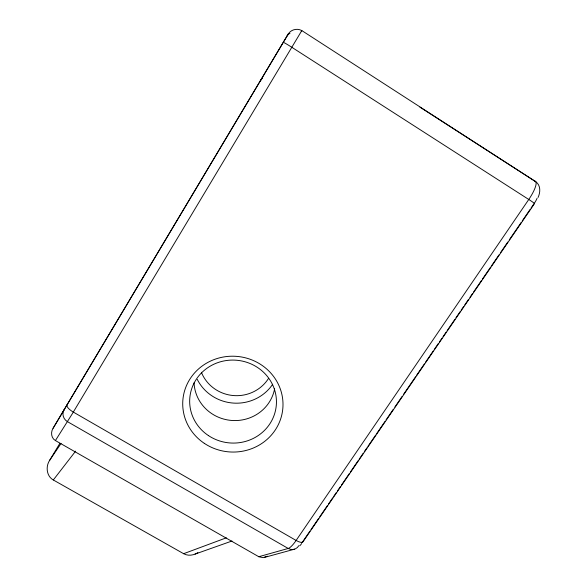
<?xml version="1.0" encoding="UTF-8"?>
<svg xmlns="http://www.w3.org/2000/svg" width="587" height="587" viewBox="0 0 587 587"><rect width="100%" height="100%" fill="white"/><g stroke="black" fill="none" stroke-linecap="round" stroke-linejoin="round"><path stroke-width="0.88" d="M538.03 197.496C540.48 192.433 540.854 185.331 535.77 181.721L301.813 30.583C297.169 28.007 291.005 29.482 288.217 34.061M53.05 428.319L288.246 34.017L53.05 428.319C50.555 432.179 51.164 438.203 55.413 440.566L258.926 556.792L263.049 557.628L267.408 556.19M59.896 443.28L49.521 460.538C45.522 466.658 46.542 476.255 53.314 479.975L183.628 553.695C188.06 556.227 193.769 555.39 197.885 552.624M260.312 80.947L261.494 79.252M55.413 440.566L72.304 413.762L301.813 30.583L301.292 31.375M49.521 460.538L61.077 443.42M309.929 531.14L303.193 540.979A8.834 2.95 35.3 0 1 296.112 540.451L73.309 412.081A9.054 3.14 30 0 1 67.021 404.795M310.963 529.628L318.734 518.277M319.768 516.765L327.539 505.414M328.573 503.903L332.719 497.849M333.754 496.331L336.344 492.552M337.378 491.04L340.482 486.498M341.517 484.987L349.287 473.636M350.322 472.117L358.092 460.766M359.127 459.254L363.272 453.201M364.307 451.689L366.897 447.903M367.932 446.391L375.702 435.04M376.737 433.529L385.021 421.422M386.063 419.903L393.312 409.308M394.86 407.04L402.117 396.445M403.665 394.178L415.581 376.773M416.616 375.262L424.386 363.911M425.421 362.392L433.191 351.041M434.226 349.529L438.364 343.476M439.406 341.964L441.989 338.178M443.031 336.667L446.135 332.125M447.169 330.613L454.94 319.262M455.974 317.75L460.12 311.697M461.155 310.178L463.745 306.399M464.779 304.888L468.404 299.59M469.96 297.315L472.55 293.537M473.584 292.018L481.355 280.667M482.389 279.155L490.673 267.048M491.708 265.537L498.965 254.941M500.513 252.674L507.762 242.079M509.318 239.804L521.234 222.4M522.269 220.888L530.039 209.537M531.074 208.025L534.177 203.484A9.663 0.433 32 0 0 528.777 199.477L291.944 47.364A9.935 0.462 32.7 0 0 283.264 42.352M303.141 541.588L534.544 203.52M53.314 479.975L75.62 451.132M261.736 78.966L262.073 78.592M299.796 545.8L301.27 544.134M262.25 78.409L262.705 77.961M183.628 553.695L226.333 537.817M231.997 541.009L195.104 554.091M258.786 556.711L288.217 548.463A8.849 8.159 73.7 0 0 298.871 545.646M264.708 557.349L294.505 549.19M419.91 107.142L535.77 181.721M534.456 181.067A19.672 5.019 -54.9 0 1 528.777 199.477L296.112 540.451A17.478 4.329 -61 0 1 288.217 548.463L67.49 421.664A9.018 8.739 18.7 0 1 64.152 409.609M287.153 35.858A9.818 7.976 36.9 0 1 289.956 33.305M302.819 541.515A8.732 2.231 -61.1 0 1 301.344 543.342M537.068 198.296A9.825 2.59 -54.8 0 1 534.581 202.889M274.628 388.777A40.642 39.05 4.5 0 1 231.821 420.461A40.642 39.05 4.5 0 1 194.062 382.871M268.34 378.718A37.59 36.321 4.5 0 1 232.914 395.506A37.59 36.321 4.5 0 1 201.378 372.29M272.669 384.287A43.394 41.904 4.5 0 1 233.611 403.1A43.394 41.904 4.5 0 1 197.261 379.4M208.392 435.554A43.401 41.486 4.5 0 0 276.308 405.221A43.401 41.486 4.5 0 0 214.475 363.955A43.401 41.486 4.5 0 0 208.392 435.554M204.283 443.324A50.159 47.914 4.4 0 0 282.831 408.427A50.159 47.914 4.4 0 0 211.445 360.653A50.159 47.914 4.4 0 0 204.283 443.324"/></g></svg>
